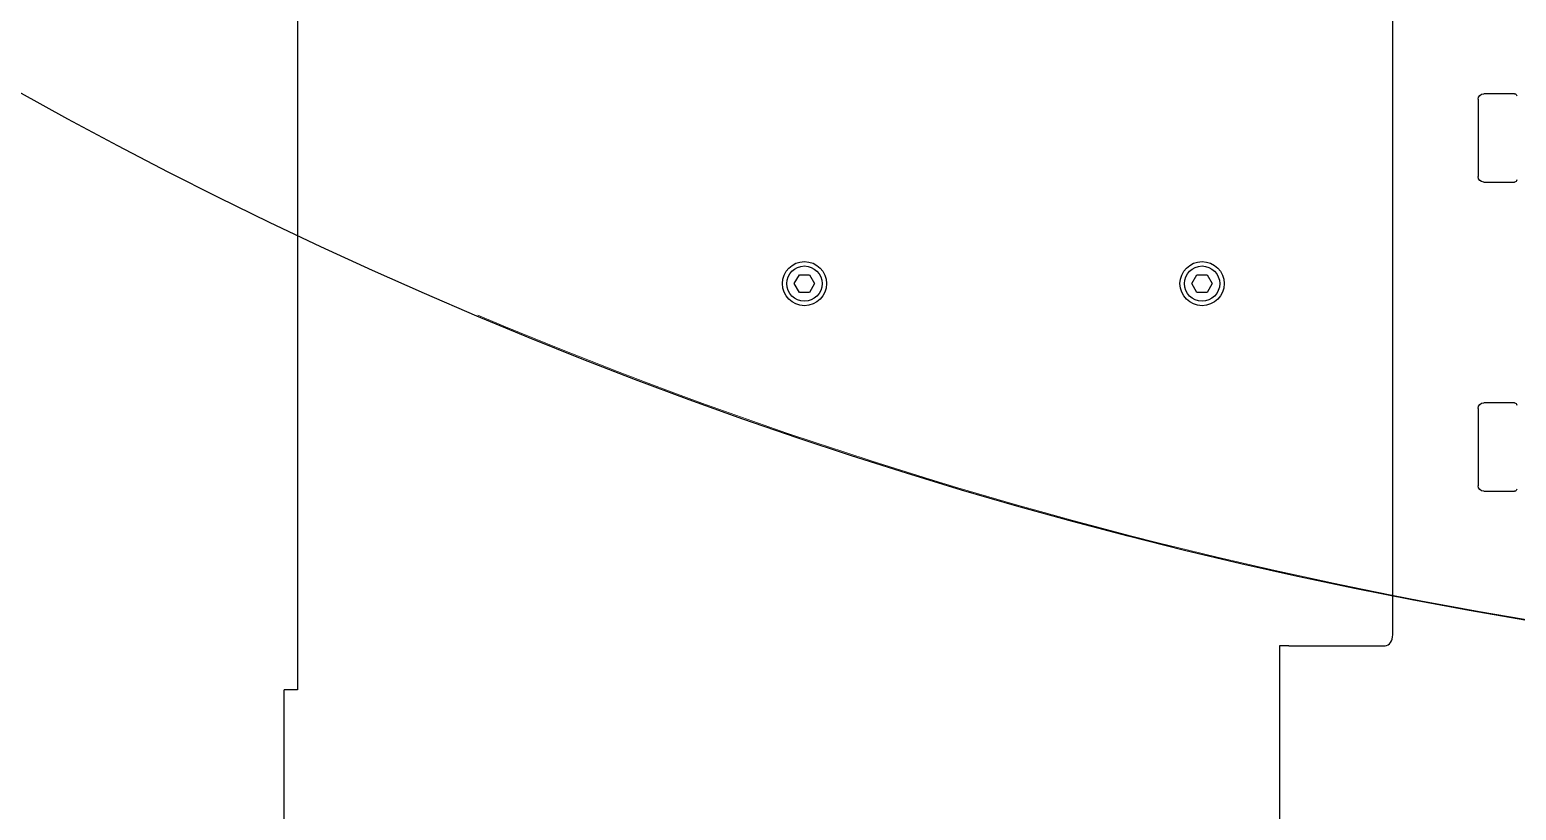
# Model space of a CAD drawing. Header units: millimetres. Extents: x 10462777 to 22643323, y 453826 to 1389191.
# Drawn here: x 11268139 to 11268791, y 584204 to 584547 of the extents above; entities that cross this region are included whole.
import ezdxf

# ---------------------------------------------------------------- set-up
doc = ezdxf.new("R2010")
doc.units = ezdxf.units.MM
doc.header["$LTSCALE"] = 200
doc.header["$MEASUREMENT"] = 0
doc.linetypes.add('CENTER', pattern=[2, 1.25, -0.25, 0.25, -0.25])
doc.linetypes.add('PHANTOM', pattern=[2.5, 1.25, -0.25, 0.25, -0.25, 0.25, -0.25])
for name, color, linetype in [('1', 1, 'CENTER'), ('11', 6, 'PHANTOM'), ('DV1_DEFAULT', 7, 'CONTINUOUS')]:
    doc.layers.add(name, color=color, linetype=linetype)
doc.layers.add('LAYOUT', color=8, linetype='CONTINUOUS', lineweight=25)

# ---------------------------------------------------------------- blocks, each defined once
blk = doc.blocks.new('r710ic')
at = {"layer": 'DV1_DEFAULT', "color": 7, "linetype": 'Continuous', "lineweight": 0}
blk.add_arc((272041.37, 104232.63), 2050.12, 337.10565, 23.79911, dxfattribs=at)
at = {"layer": 'LAYOUT', "color": 3}
blk.add_circle((272041.37, 104232.63), 2050.12, dxfattribs=at)

msp = doc.modelspace()

# ---------------------------------------------------------------- linework, layer by layer
at = {"layer": '1', "color": 252, "linetype": 'Continuous'}
for p, q in [((11268256.35102, 584876.84405), (11268256.35102, 584257.06758)), ((11268736.53456, 584281.2776), (11268736.53456, 584852.63404)), ((11268686.7961, 584276.43559), (11268686.7961, 584165.06951)), ((11268690.90468, 584276.43559), (11268686.7961, 584276.43559)), ((11268690.90468, 584276.43559), (11268733.11074, 584276.43559)), ((11268250.54061, 584189.27953), (11268250.54061, 584257.06758)), ((11268256.35102, 584257.06758), (11268250.54061, 584257.06758))]:
    msp.add_line(p, q, dxfattribs=at)
at = {"layer": '1', "color": 15, "linetype": 'Continuous'}
for p, q in [((11268789.93078, 584518.53578), (11268776.37317, 584518.53578)), ((11268773.95217, 584516.11478), (11268773.95217, 584482.22075)), ((11268776.37317, 584479.79975), (11268789.93078, 584479.79975)), ((11268789.93078, 584382.95968), (11268776.37317, 584382.95968)), ((11268773.95217, 584380.53867), (11268773.95217, 584346.64465)), ((11268776.37317, 584344.22365), (11268789.93078, 584344.22365))]:
    msp.add_line(p, q, dxfattribs=at)
at = {"layer": '1', "color": 15, "linetype": 'Continuous', "extrusion": (0, 0, -1)}
for centre, radius, start, end in [((-11268776.37317, 584516.11478), 2.421, 0, 90), ((-11268789.93078, 584517.56738), 0.9684, 90, 180), ((-11268776.37317, 584482.22075), 2.421, 270, 0), ((-11268789.93078, 584480.76815), 0.9684, 180, 270), ((-11268776.37317, 584380.53867), 2.421, 0, 90), ((-11268789.93078, 584381.99127), 0.9684, 90, 180), ((-11268776.37317, 584346.64465), 2.421, 270, 0), ((-11268789.93078, 584345.19205), 0.9684, 180, 270)]:
    msp.add_arc(centre, radius, start, end, dxfattribs=at)
at = {"layer": '1', "color": 252, "linetype": 'Continuous'}
msp.add_ellipse((11268733.11074, 584281.2776), major_axis=(0, 4.842), ratio=0.707106781, start_param=3.141592654, end_param=4.71238898, dxfattribs=at)
at = {"layer": '11', "color": 60, "linetype": 'Continuous'}
for p, q in [((11268474.11709, 584435.25332), (11268476.35352, 584439.12692)), ((11268476.35352, 584431.37971), (11268474.11709, 584435.25332)), ((11268476.35352, 584439.12692), (11268480.82637, 584439.12692)), ((11268480.82637, 584439.12692), (11268483.0628, 584435.25332)), ((11268483.0628, 584435.25332), (11268480.82637, 584431.37971)), ((11268648.42923, 584435.25332), (11268650.66565, 584439.12692)), ((11268650.66565, 584431.37971), (11268648.42923, 584435.25332)), ((11268650.66565, 584439.12692), (11268655.1385, 584439.12692)), ((11268655.1385, 584439.12692), (11268657.37493, 584435.25332)), ((11268657.37493, 584435.25332), (11268655.1385, 584431.37971)), ((11268480.82637, 584431.37971), (11268476.35352, 584431.37971)), ((11268655.1385, 584431.37971), (11268650.66565, 584431.37971))]:
    msp.add_line(p, q, dxfattribs=at)
for centre, radius in [((11268478.58994, 584435.25332), 9.68401), ((11268478.58994, 584435.25332), 7.74721), ((11268652.90208, 584435.25332), 9.68401), ((11268652.90208, 584435.25332), 7.74721)]:
    msp.add_circle(centre, radius, dxfattribs=at)

# ---------------------------------------------------------------- block references
at = {"layer": 'LAYOUT', "color": 2, "rotation": 270}
msp.add_blockref('r710ic', (11164900.28186, 858351.4113, 0), dxfattribs=at)

doc.saveas('drawing.dxf')
